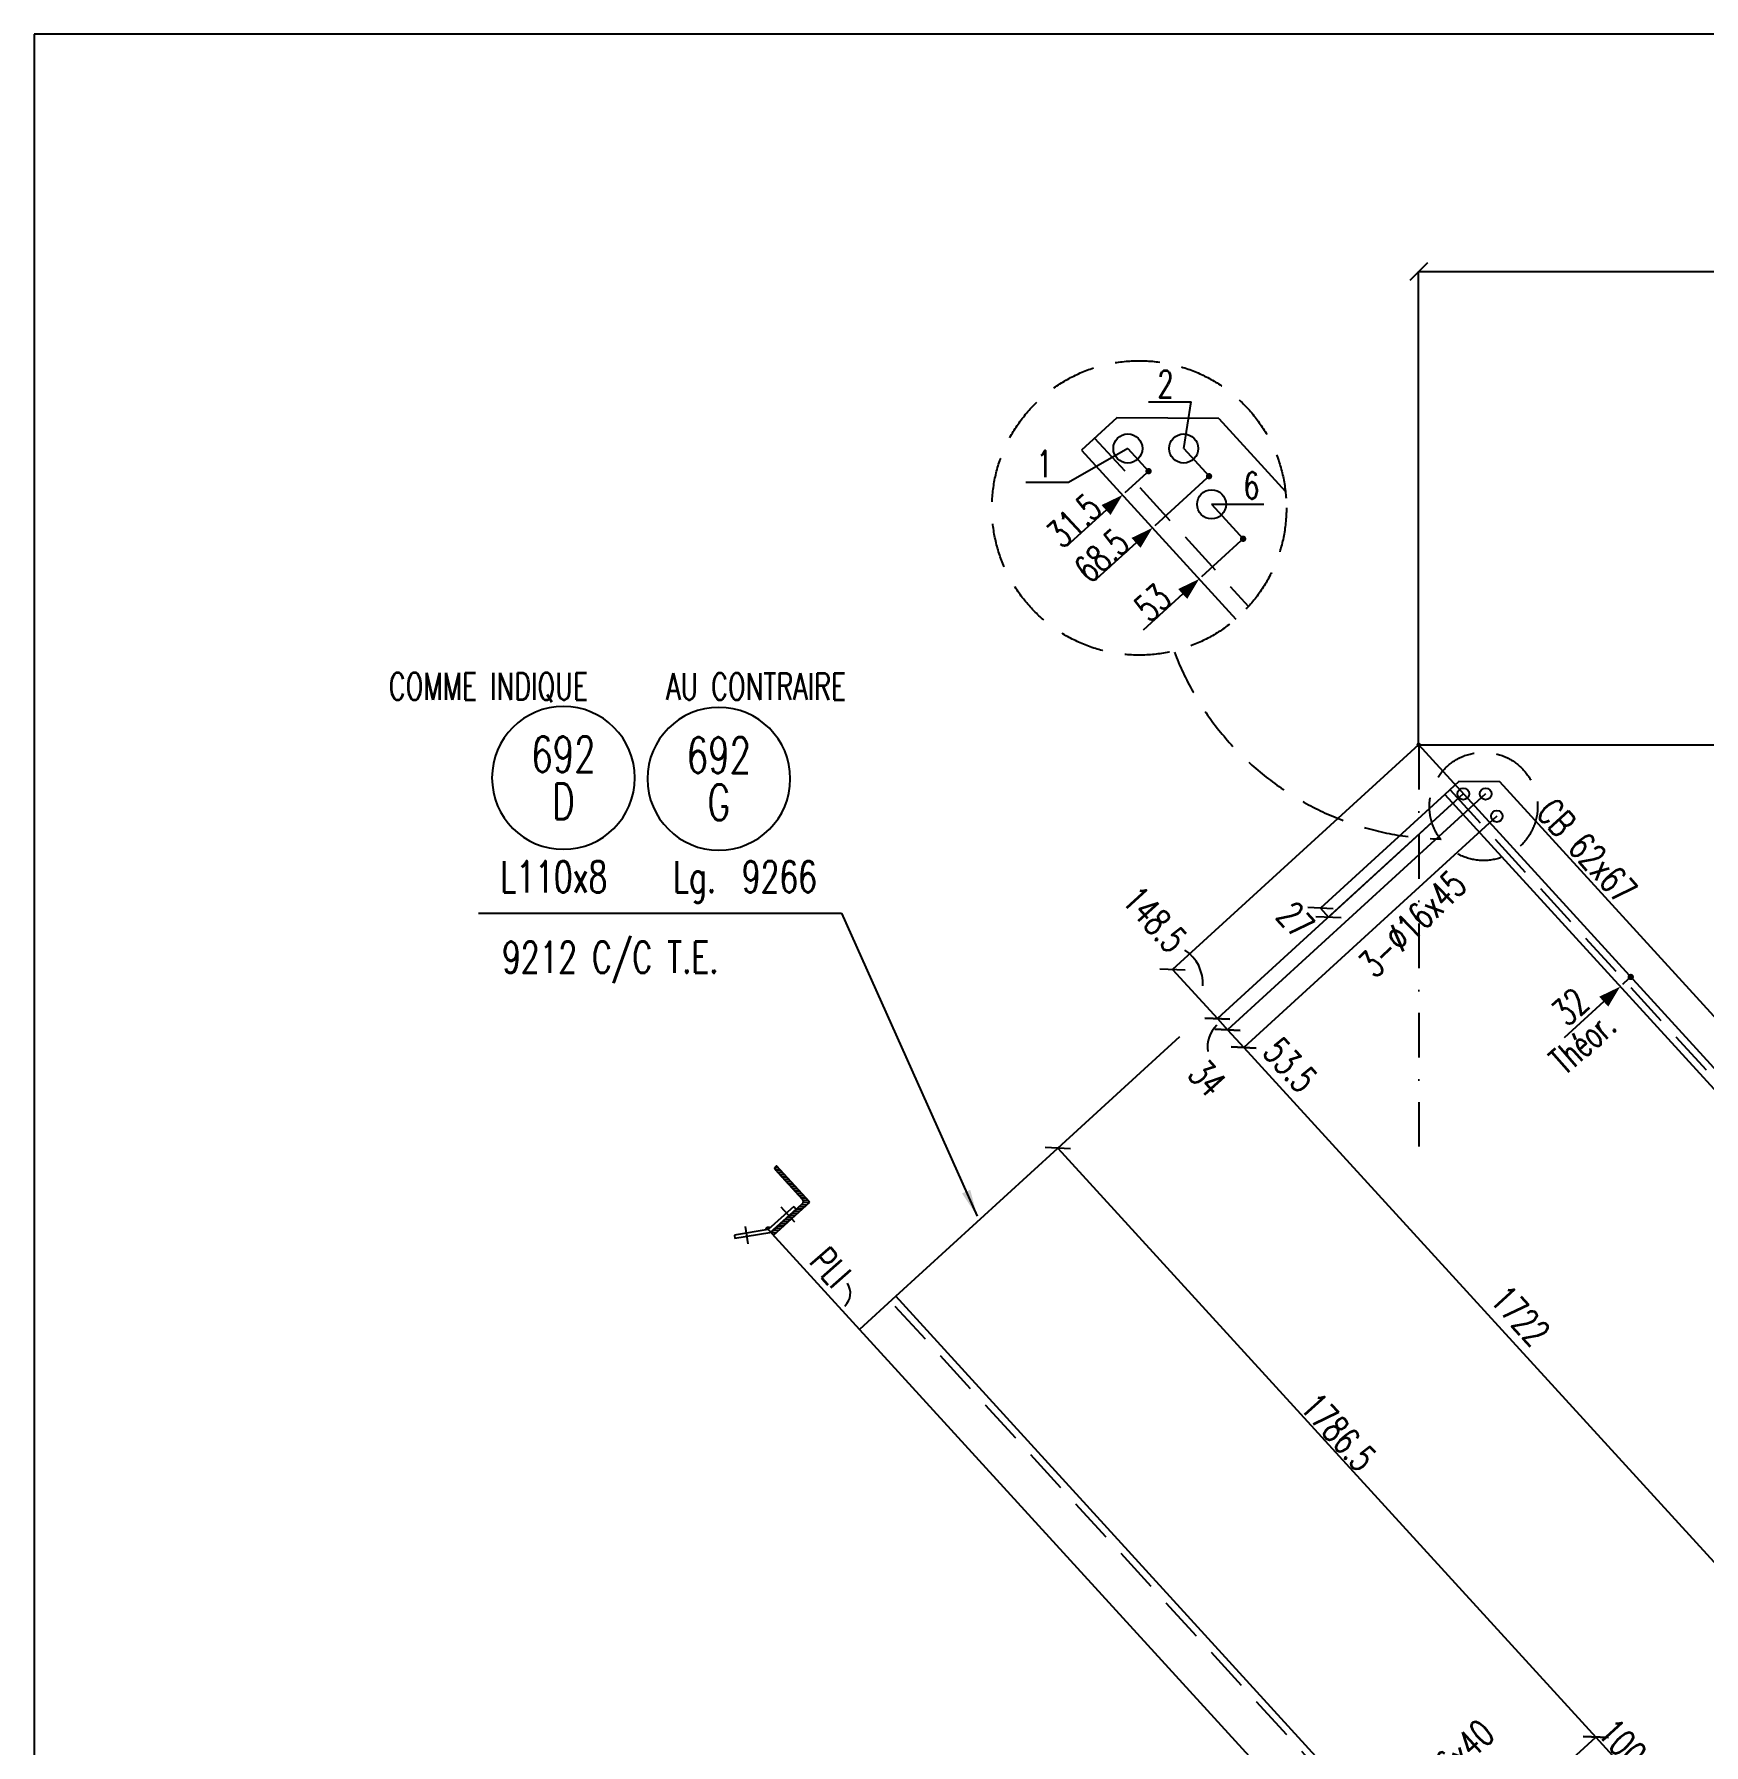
# Model space of a CAD drawing. Extents: x 669586 to 685806, y -4580 to 6900.
# Drawn here: x 669586 to 673326, y 3069 to 6900 of the extents above; entities that cross this region are included whole.
import ezdxf
from ezdxf.enums import TextEntityAlignment as Align

# ---------------------------------------------------------------- set-up
doc = ezdxf.new("R2010")
doc.units = 0
doc.header["$LTSCALE"] = 200
doc.header["$MEASUREMENT"] = 0
doc.linetypes.add('DASHDOT', pattern=[1, 0.5, -0.25, 0, -0.25])
doc.linetypes.add('DASHED', pattern=[0.75, 0.5, -0.25])
doc.layers.get('0').update_dxf_attribs({"linetype": 'CONTINUOUS'})
for name, color, linetype in [('ASSI', 6, 'CONTINUOUS'), ('BOLLINI_5', 7, 'CONTINUOUS'), ('FORI', 2, 'CONTINUOUS'), ('LINEA_ANG', 2, 'CONTINUOUS'), ('LINEE_PIASTRE', 2, 'CONTINUOUS'), ('LS', 7, 'CONTINUOUS'), ('MZ', 6, 'DASHDOT'), ('QT_MAL', 7, 'CONTINUOUS'), ('QT_MPR', 7, 'CONTINUOUS'), ('TESTI_A_P', 7, 'CONTINUOUS'), ('TRAT-Y', 7, 'DASHED')]:
    doc.layers.add(name, color=color, linetype=linetype)
doc.styles.add('QUOTE', font='ROMANS8.SHX', dxfattribs={"width": 0.7})
doc.styles.add('RQL', font='ROMANS8.SHX', dxfattribs={"width": 0.7})
doc.styles.add('RS', font='ROMANS8.shx', dxfattribs={"width": 0.7})
doc.styles.get("Standard").update_dxf_attribs({"font": 'ROMANS8.SHX', "width": 0.7})
doc.dimstyles.new('FRECCE1', dxfattribs={"dimtxt": 60, "dimasz": 6.66, "dimexe": 0, "dimexo": 0, "dimgap": 1, "dimtad": 1, "dimzin": 0, "dimdsep": 46, "dimtxsty": 'RS', "dimblk1": 'QUOTP', "dimblk2": 'QUOTF', "dimsah": 1, "dimcen": 0, "dimclrd": 2, "dimclre": 2, "dimclrt": 7, "dimadec": 0, "dimazin": 0, "dimtfac": 1, "dimtix": 1, "dimtmove": 2, "dimatfit": 3, "dimldrblk": 'QUOTP', "dimfxl": 1, "dimtolj": 1, "dimtzin": 0, "dimarcsym": 0})
doc.dimstyles.new('TRATTO', dxfattribs={"dimscale": 0, "dimtxt": 60, "dimasz": 40, "dimexe": 0, "dimexo": 0, "dimgap": 5, "dimtad": 1, "dimrnd": 0.5, "dimdsep": 46, "dimtxsty": 'RS', "dimblk1": 'OBLIQUE', "dimblk2": 'OBLIQUE', "dimsah": 1, "dimcen": 0.09, "dimclrd": 2, "dimclre": 2, "dimclrt": 7, "dimadec": 0, "dimazin": 0, "dimtfac": 1, "dimtix": 1, "dimtmove": 2, "dimatfit": 3, "dimfxl": 1, "dimtolj": 1, "dimtzin": 0, "dimarcsym": 0})

# ---------------------------------------------------------------- blocks, each defined once
blk = doc.blocks.new('16')
blk.add_circle((0, 0), 1)
blk = doc.blocks.new('_OBLIQUE')
at = {"color": 0, "linetype": 'ByBlock'}
blk.add_line((-0.5, -0.5), (0.5, 0.5), dxfattribs=at)
blk = doc.blocks.new('*D18')
at = {"layer": 'LS', "color": 2, "lineweight": -2, "transparency": 16777216}
for p, q in [((672687.1, 5308.5), (672687.1, 6368)), ((672687.1, 6368), (677828.7, 6368)), ((677828.7, 5308.5), (677828.7, 6368))]:
    blk.add_line(p, q, dxfattribs=at)
at = {"layer": 'LS', "color": 2, "lineweight": -2, "transparency": 16777216, "xscale": 40, "yscale": 40, "zscale": 40, "rotation": 180}
blk.add_blockref('_OBLIQUE', (672687.1, 6368), dxfattribs=at)
at = {"layer": 'LS', "color": 2, "lineweight": -2, "transparency": 16777216, "xscale": 40, "yscale": 40, "zscale": 40}
blk.add_blockref('_OBLIQUE', (677828.7, 6368), dxfattribs=at)
at = {"layer": 'LS', "color": 7, "transparency": 16777216, "insert": (675257.9, 6405.9), "char_height": 60, "attachment_point": 5, "style": 'RS'}
blk.add_mtext('\\A1;5141.5 SUR TRUSQ. 75', dxfattribs=at)
blk = doc.blocks.new('ASSE98')
blk.add_line((0, 0), (1, 0))
at = {"color": 7, "flags": 1}
for tag, p in [('LAV1', (3.07431, 6.82847)), ('LAV2', (3.07431, 6.49513)), ('LAV3', (3.07431, 6.1618)), ('LAV4', (3.07431, 5.82847)), ('LAV5', (3.07431, 5.49513)), ('LAV6', (3.07431, 5.1618)), ('LAV7', (3.07431, 4.82847)), ('LAV8', (3.07431, 4.49513)), ('LAV9', (3.07431, 4.1618)), ('LAV10', (3.07431, 3.82847))]:
    blk.add_attdef(tag, p, '', height=0.2, dxfattribs=at)
at = {"color": 7, "style": 'QUOTE', "width": 0.5, "flags": 1}
for tag, p in [('TI', (1.38308, 6.82731)), ('DI_S', (1.38308, 6.42178)), ('D_S', (1.38308, 6.02092)), ('E_S', (1.38308, 5.68065)), ('NFORI', (1.36454, 5.29792)), ('ALAR', (1.36349, 4.93246)), ('FAM', (1.3775, 4.54645)), ('ALA', (1.38308, 4.19257)), ('DISP2', (1.38308, 3.84971)), ('DISP1', (1.38308, 3.50686)), ('PINZAF', (1.38308, 3.164)), ('PINZAI', (1.38308, 2.82114)), ('TRP', (1.38308, 2.47829)), ('NP', (1.38308, 2.13543)), ('SV', (1.38308, 1.79257)), ('PESO', (1.38308, 1.44971)), ('QUA', (1.38308, 1.10686)), ('LUN', (1.38308, 0.764)), ('PROF', (1.38308, 0.42114)), ('POS', (1.38308, 0.07829))]:
    blk.add_attdef(tag, p, '', height=0.2, dxfattribs=at)
blk = doc.blocks.new('QUOTP')
at = {"layer": 'ASSI', "color": 2, "const_width": 1.07}
blk.add_lwpolyline([(-0.53, 0, 1), (0.53, 0, 1)], format="xyb", close=True, dxfattribs=at)
blk = doc.blocks.new('QUOTF')
at = {"layer": 'LS', "color": 2}
blk.add_line((7.5, 0), (25.5, 0), dxfattribs=at)
blk.add_solid([(7.5, 2.25), (0, 0), (7.5, -2.25)], dxfattribs=at)
blk = doc.blocks.new('*D27')
at = {"layer": 'QT_MAL', "color": 2, "lineweight": -2, "transparency": 16777216}
blk.add_line((673157.2, 4784.1), (673143.4, 4771.5), dxfattribs=at)
at = {"layer": 'QT_MAL', "color": 2, "lineweight": -2, "transparency": 16777216, "xscale": 6.66, "yscale": 6.66, "zscale": 6.66}
for name, p, rotation in [('QUOTP', (673162.1, 4788.6), 42.41378684395599), ('QUOTF', (673138.5, 4767), 222.413786843956)]:
    blk.add_blockref(name, p, dxfattribs=dict(at, rotation=rotation))
at = {"layer": 'QT_MAL', "color": 7, "transparency": 16777216, "insert": (673026.6, 4721.8), "char_height": 60, "attachment_point": 5, "rotation": 42.4138, "style": 'RS'}
blk.add_mtext('\\A1;32', dxfattribs=at)
blk = doc.blocks.new('*D46')
at = {"layer": 'LS', "color": 2, "lineweight": -2, "transparency": 16777216}
for p, q in [((672077.3, 5916.7), (672028.7, 5872.4)), ((672082.2, 5921.2), (672082.2, 5921.2)), ((672023.8, 5867.9), (672023.8, 5867.9))]:
    blk.add_line(p, q, dxfattribs=at)
at = {"layer": 'LS', "color": 2, "lineweight": -2, "transparency": 16777216, "xscale": 6.66, "yscale": 6.66, "zscale": 6.66}
for name, p, rotation in [('QUOTP', (672082.2, 5921.2), 42.41378684391962), ('QUOTF', (672023.8, 5867.9), 222.4137868439197)]:
    blk.add_blockref(name, p, dxfattribs=dict(at, rotation=rotation))
at = {"layer": 'LS', "color": 7, "transparency": 16777216, "insert": (671915.2, 5810.6), "char_height": 60, "attachment_point": 5, "rotation": 42.4138, "style": 'RS'}
blk.add_mtext('\\A1;31.5', dxfattribs=at)
blk = doc.blocks.new('*D47')
at = {"layer": 'LS', "color": 2, "lineweight": -2, "transparency": 16777216}
for p, q in [((672212.6, 5905.4), (672095.9, 5798.8)), ((672217.6, 5909.9), (672217.6, 5909.9)), ((672091, 5794.3), (672091, 5794.3))]:
    blk.add_line(p, q, dxfattribs=at)
at = {"layer": 'LS', "color": 2, "lineweight": -2, "transparency": 16777216, "xscale": 6.66, "yscale": 6.66, "zscale": 6.66}
for name, p, rotation in [('QUOTP', (672217.6, 5909.9), 42.41378684394384), ('QUOTF', (672091, 5794.3), 222.4137868439439)]:
    blk.add_blockref(name, p, dxfattribs=dict(at, rotation=rotation))
at = {"layer": 'LS', "color": 7, "transparency": 16777216, "insert": (671977, 5732.1), "char_height": 60, "attachment_point": 5, "rotation": 42.4138, "style": 'RS'}
blk.add_mtext('\\A1;68.5', dxfattribs=at)
blk = doc.blocks.new('*D48')
at = {"layer": 'LS', "color": 2, "lineweight": -2, "transparency": 16777216}
for p, q in [((672288.9, 5765.3), (672200.4, 5684.4)), ((672293.9, 5769.8), (672293.9, 5769.8)), ((672195.5, 5679.9), (672195.5, 5679.9))]:
    blk.add_line(p, q, dxfattribs=at)
at = {"layer": 'LS', "color": 2, "lineweight": -2, "transparency": 16777216, "xscale": 6.66, "yscale": 6.66, "zscale": 6.66}
for name, p, rotation in [('QUOTP', (672293.9, 5769.8), 42.41378684399596), ('QUOTF', (672195.5, 5679.9), 222.4137868439959)]:
    blk.add_blockref(name, p, dxfattribs=dict(at, rotation=rotation))
at = {"layer": 'LS', "color": 7, "transparency": 16777216, "insert": (672091.4, 5626.7), "char_height": 60, "attachment_point": 5, "rotation": 42.4138, "style": 'RS'}
blk.add_mtext('\\A1;53', dxfattribs=at)
blk = doc.blocks.new('*D120')
at = {"layer": 'QT_MPR', "color": 2, "lineweight": -2, "transparency": 16777216}
for p, q in [((672687.1, 5308.5), (672136, 4804.9)), ((672787.1, 5198.5), (672236.2, 4695.2)), ((672136, 4804.9), (672236.2, 4695.2))]:
    blk.add_line(p, q, dxfattribs=at)
at = {"layer": 'QT_MPR', "color": 2, "lineweight": -2, "transparency": 16777216, "xscale": 40, "yscale": 40, "zscale": 40}
for p, rotation in [((672136, 4804.9), 132.4137868439561), ((672236.2, 4695.2), 312.4137868439561)]:
    blk.add_blockref('_OBLIQUE', p, dxfattribs=dict(at, rotation=rotation))
at = {"layer": 'QT_MPR', "color": 7, "transparency": 16777216, "insert": (672095.9, 4917.7), "char_height": 60, "attachment_point": 5, "rotation": 312.4138, "style": 'RS'}
blk.add_mtext('\\A1;148.5', dxfattribs=at)
blk = doc.blocks.new('*D121')
at = {"layer": 'QT_MPR', "color": 2, "lineweight": -2, "transparency": 16777216}
for p, q in [((672787.1, 5198.5), (672236.2, 4695.2)), ((672837.1, 5198.5), (672259, 4670.3)), ((672236.2, 4695.2), (672259, 4670.3))]:
    blk.add_line(p, q, dxfattribs=at)
at = {"layer": 'QT_MPR', "color": 2, "lineweight": -2, "transparency": 16777216, "xscale": 40, "yscale": 40, "zscale": 40}
for p, rotation in [((672236.2, 4695.2), 132.4137868439561), ((672259, 4670.3), 312.4137868439561)]:
    blk.add_blockref('_OBLIQUE', p, dxfattribs=dict(at, rotation=rotation))
at = {"layer": 'QT_MPR', "color": 7, "transparency": 16777216, "insert": (672213.2, 4561.8), "char_height": 60, "attachment_point": 5, "rotation": 312.4138, "style": 'RS'}
blk.add_mtext('\\A1;34', dxfattribs=at)
blk = doc.blocks.new('*D122')
at = {"layer": 'QT_MPR', "color": 2, "lineweight": -2, "transparency": 16777216}
for p, q in [((672837.1, 5198.5), (672259, 4670.3)), ((672862.1, 5148.5), (672295.2, 4630.6)), ((672259, 4670.3), (672295.2, 4630.6))]:
    blk.add_line(p, q, dxfattribs=at)
at = {"layer": 'QT_MPR', "color": 2, "lineweight": -2, "transparency": 16777216, "xscale": 40, "yscale": 40, "zscale": 40}
for p, rotation in [((672259, 4670.3), 132.4137868439561), ((672295.2, 4630.6), 312.4137868439561)]:
    blk.add_blockref('_OBLIQUE', p, dxfattribs=dict(at, rotation=rotation))
at = {"layer": 'QT_MPR', "color": 7, "transparency": 16777216, "insert": (672399.6, 4591.3), "char_height": 60, "attachment_point": 5, "rotation": 312.4138, "style": 'RS'}
blk.add_mtext('\\A1;53.5', dxfattribs=at)
blk = doc.blocks.new('*D123')
at = {"layer": 'QT_MPR', "color": 2, "lineweight": -2, "transparency": 16777216}
for p, q in [((672862.1, 5148.5), (672295.2, 4630.6)), ((672295.2, 4630.6), (673456.7, 3359.3)), ((674028.5, 3881.7), (673456.7, 3359.3))]:
    blk.add_line(p, q, dxfattribs=at)
at = {"layer": 'QT_MPR', "color": 2, "lineweight": -2, "transparency": 16777216, "xscale": 40, "yscale": 40, "zscale": 40}
for p, rotation in [((672295.2, 4630.6), 132.4137868439561), ((673456.7, 3359.3), 312.4137868439561)]:
    blk.add_blockref('_OBLIQUE', p, dxfattribs=dict(at, rotation=rotation))
at = {"layer": 'QT_MPR', "color": 7, "transparency": 16777216, "insert": (672914.4, 4030.1), "char_height": 60, "attachment_point": 5, "rotation": 312.4138, "style": 'RS'}
blk.add_mtext('\\A1;1722', dxfattribs=at)
blk = doc.blocks.new('*D128')
at = {"layer": 'QT_MPR', "color": 2, "lineweight": -2, "transparency": 16777216}
for p, q in [((672745.6, 5197.1), (672467.1, 4942.7)), ((672787.1, 5198.5), (672485.3, 4922.8)), ((672467.1, 4942.7), (672485.3, 4922.8))]:
    blk.add_line(p, q, dxfattribs=at)
at = {"layer": 'QT_MPR', "color": 2, "lineweight": -2, "transparency": 16777216, "xscale": 40, "yscale": 40, "zscale": 40}
for p, rotation in [((672467.1, 4942.7), 132.4137868439561), ((672485.3, 4922.8), 312.4137868439561)]:
    blk.add_blockref('_OBLIQUE', p, dxfattribs=dict(at, rotation=rotation))
at = {"layer": 'QT_MPR', "color": 7, "transparency": 16777216, "insert": (672411.2, 4916), "char_height": 60, "attachment_point": 5, "rotation": 312.4138, "style": 'RS'}
blk.add_mtext('\\A1;27', dxfattribs=at)
blk = doc.blocks.new('YYY')
blk.add_circle((0, 0), 8)
at = {"color": 3, "style": 'RQL', "width": 0.7}
for tag, p in [('POS3', (0, 0.65)), ('POS2', (0, -4.63))]:
    blk.add_attdef(tag, text='', height=4, dxfattribs=at).set_placement(p, align=Align.CENTER)
at = {"style": 'RQL', "width": 0.7, "flags": 1}
blk.add_attdef('TIPO', text='', height=3, dxfattribs=at).set_placement((0, 0), align=Align.MIDDLE_CENTER)
blk = doc.blocks.new('bull')
at = {"style": 'RS', "width": 0.7, "flags": 1}
for tag, p in [('NN', (-12.25, 0)), ('DIAMETRO', (0, -4.86)), ('SERRAGGIO', (0, -9.71)), ('LUNGHEZZA', (0, -14.57)), ('NB', (0, -19.43)), ('TIPO', (0, -24.12)), ('EL', (-0.14, -29))]:
    blk.add_attdef(tag, p, '', height=3, dxfattribs=at)
at = {"style": 'RS', "width": 0.7}
blk.add_attdef('BULLONE', (0, 0), '', height=3, dxfattribs=at)
blk = doc.blocks.new('*D184')
at = {"layer": 'QT_MPR', "color": 2, "lineweight": -2, "transparency": 16777216}
for p, q in [((672676.4, 2714.2), (673083.9, 3086.4)), ((673083.9, 3086.4), (673151.3, 3012.6)), ((672743.9, 2640.3), (673151.3, 3012.6))]:
    blk.add_line(p, q, dxfattribs=at)
at = {"layer": 'QT_MPR', "color": 2, "lineweight": -2, "transparency": 16777216, "xscale": 40, "yscale": 40, "zscale": 40}
for p, rotation in [((673083.9, 3086.4), 132.41378684396), ((673151.3, 3012.6), 312.41378684396)]:
    blk.add_blockref('_OBLIQUE', p, dxfattribs=dict(at, rotation=rotation))
at = {"layer": 'QT_MPR', "color": 7, "transparency": 16777216, "insert": (673143.4, 3073.1), "char_height": 60, "attachment_point": 5, "rotation": 312.4138, "style": 'RS'}
blk.add_mtext('\\A1;100', dxfattribs=at)
blk = doc.blocks.new('*D191')
at = {"layer": 'QT_MPR', "color": 2, "lineweight": -2, "transparency": 16777216}
for p, q in [((671515.8, 4073.6), (671878.9, 4405.3)), ((671878.9, 4405.3), (673083.9, 3086.4)), ((672676.4, 2714.2), (673083.9, 3086.4))]:
    blk.add_line(p, q, dxfattribs=at)
at = {"layer": 'QT_MPR', "color": 2, "lineweight": -2, "transparency": 16777216, "xscale": 40, "yscale": 40, "zscale": 40}
for p, rotation in [((671878.9, 4405.3), 132.41378684396), ((673083.9, 3086.4), 312.41378684396)]:
    blk.add_blockref('_OBLIQUE', p, dxfattribs=dict(at, rotation=rotation))
at = {"layer": 'QT_MPR', "color": 7, "transparency": 16777216, "insert": (672507.3, 3769.5), "char_height": 60, "attachment_point": 5, "rotation": 312.4138, "style": 'RS'}
blk.add_mtext('\\A1;1786.5', dxfattribs=at)

msp = doc.modelspace()

# ---------------------------------------------------------------- hatches: boundary and pattern name
at = {"layer": 'LS'}
h = msp.add_hatch(dxfattribs=at)
h.set_pattern_fill('_U', color=6, scale=5, angle=177.413787, style=0, pattern_type=0)
h.set_pattern_definition([(177.4137868, (1076332.0405, -432796.8833), (-0.225613044, -4.99490728), [])])
edge = h.paths.add_edge_path()
edge.add_line((671323.157, 4284.404), (671248.965, 4365.617))
edge.add_line((671248.965, 4365.617), (671246.011, 4362.919))
edge.add_arc((671248.709, 4359.966), 4, 132.413787, 222.413787)
edge.add_line((671245.756, 4357.268), (671306.459, 4290.821))
edge.add_arc((671300.553, 4285.425), 8, 312.413787, 402.413787, ccw=False)
edge.add_line((671305.949, 4279.519), (671239.502, 4218.816))
edge.add_arc((671242.2, 4215.863), 4, 132.413787, 222.413787)
edge.add_line((671239.247, 4213.165), (671241.945, 4210.212))
edge.add_line((671241.945, 4210.212), (671323.157, 4284.404))

# ---------------------------------------------------------------- linework, layer by layer
at = {"layer": 'ASSI', "color": 2}
msp.add_line((672687.136, 5308.467), (676397.321, 5308.467), dxfattribs=at)
at = {"layer": 'LINEA_ANG'}
for p, q in [((672011.262, 6040.972), (671931.896, 5968.466)), ((672239.471, 6039.512), (672011.262, 6040.972)), ((672239.471, 6039.512), (672388.814, 5876.04)), ((671931.896, 5968.466), (672277.579, 5590.078)), ((672777.315, 5226.065), (672745.568, 5197.063)), ((672868.598, 5225.481), (672777.315, 5226.065)), ((679007.716, -1494.462), (672868.598, 5225.481)), ((672745.568, 5197.063), (678995.301, -1643.961)), ((671515.774, 4073.564), (671434.562, 3999.371)), ((677765.507, -2767.46), (671515.774, 4073.564)), ((671434.562, 3999.371), (677684.294, -2841.653))]:
    msp.add_line(p, q, dxfattribs=at)
at = {"layer": 'LINEE_PIASTRE', "color": 2}
msp.add_lwpolyline([(671323.157, 4284.404), (671248.965, 4365.617), (671246.011, 4362.919, 0.41421356), (671245.756, 4357.268), (671306.459, 4290.821, -0.41421356), (671305.949, 4279.519), (671239.502, 4218.816, 0.41421356), (671239.247, 4213.165), (671241.945, 4210.212)], format="xyb", close=True, dxfattribs=at)
at = {"layer": 'LS', "color": 6}
for p, q in [((672081.961, 6076.445), (672177.428, 6076.445)), ((672160.816, 5971.977), (672177.428, 6076.445)), ((672035.816, 5971.977), (671902.949, 5895.706)), ((672035.816, 5971.977), (672082.178, 5921.228)), ((672160.816, 5971.977), (672217.555, 5909.869)), ((671902.949, 5895.706), (671807.481, 5895.706)), ((672223.316, 5846.977), (672293.86, 5769.758)), ((672223.316, 5846.977), (672340.499, 5846.977)), ((679204.444, -1825.447), (672687.136, 5308.467)), ((670581.627, 4931.728), (671394.141, 4931.728)), ((671394.141, 4931.728), (671698.235, 4253.088)), ((671289.941, 4239.219), (671259.366, 4272.687)), ((671178.691, 4229.799), (671185.002, 4190.787)), ((671230.479, 4222.763), (671434.562, 3999.371))]:
    msp.add_line(p, q, dxfattribs=at)
at = {"layer": 'LS', "color": 2}
for p, q in [((671878.945, 4405.345), (672152.565, 4655.315)), ((671287.328, 4274.698), (671230.479, 4222.763)), ((671292.723, 4268.791), (671234.113, 4215.246)), ((671287.328, 4274.698), (671292.723, 4268.791)), ((671230.479, 4222.763), (671154.467, 4210.466)), ((671234.113, 4215.246), (671155.745, 4202.569)), ((671154.467, 4210.466), (671155.745, 4202.569))]:
    msp.add_line(p, q, dxfattribs=at)
at = {"layer": 'LS', "color": 8}
msp.add_lwpolyline([(669586.361, 6899.738), (669586.361, -4580.262), (682306.361, -4580.262), (682306.361, -2980.262), (685806.361, -2980.262), (685806.361, 6899.738), (669586.361, 6899.738)], close=True, dxfattribs=at)
at = {"layer": 'LS', "color": 2, "const_width": 4.75}
msp.add_lwpolyline([(672684.511, 5308.467, 1), (672689.761, 5308.467, 1)], format="xyb", close=True, dxfattribs=at)
at = {"layer": 'LS', "const_width": 7.25}
msp.add_lwpolyline([(671233.34, 4225.376, 0.56622512), (671226.826, 4224.057, 0.12587141), (671226.654, 4222.144, 0.12587141)], format="xyb", dxfattribs=at)
at = {"layer": 'LS', "color": 6}
for centre, radius, start, end in [((672114.452, 4774.481), 89.14, 356.071396, 56.479625), ((672283.019, 4630.878), 68.971, 134.09131, 187.449922), ((671374.721, 4080.517), 39.704, 313.253556, 33.931474)]:
    msp.add_arc(centre, radius, start, end, dxfattribs=at)
msp.add_solid([(671664.574, 4303.754), (671698.235, 4253.088), (671682.825, 4311.932)], dxfattribs=at)
at = {"layer": 'MZ'}
msp.add_line((672687.136, 5308.467), (672687.136, 4408.832), dxfattribs=at)
at = {"layer": 'TRAT-Y'}
for p, q in [((671961.427, 5995.445), (672306.13, 5618.13)), ((672757.381, 5207.854), (679007.113, -1633.169)), ((677753.694, -2778.251), (671503.962, 4062.772))]:
    msp.add_line(p, q, dxfattribs=at)
at = {"layer": 'TRAT-Y', "color": 2}
for centre, radius in [((672061.208, 5838.858), 329.709), ((672832.408, 5170.507), 121.14)]:
    msp.add_circle(centre, radius, dxfattribs=at)
msp.add_arc((672747.093, 5747.107), 649.685, 200.864221, 269.140481, dxfattribs=at)

# ---------------------------------------------------------------- block references
at = {"layer": 'ASSI'}
ref = msp.add_blockref('ASSE98', (672745.568, 5197.063), dxfattribs=dict(at, xscale=9266, rotation=312.4137868439561))
ref.add_attrib('PROF', 'L110x8', (670630.534, 4977.977), dxfattribs={"layer": '0', "color": 2, "height": 70, "style": 'QUOTE', "width": 0.7})
ref.add_attrib('LUN', '9266', (671171.334, 4977.977), dxfattribs={"layer": '0', "color": 2, "height": 70, "style": 'QUOTE', "width": 0.7})
ref.add_attrib('PESO', '9212 C/C T.E.', (670634.248, 4797.647), dxfattribs={"layer": '0', "color": 2, "height": 70, "style": 'QUOTE', "width": 0.7})
ref.add_attrib('SV', 'Lg.', (671017.201, 4977.977), dxfattribs={"layer": '0', "color": 2, "height": 70, "style": 'QUOTE', "width": 0.7})
ref.add_attrib('LAV2', 'CB 62x67', (672947.912, 5153.33), dxfattribs={"layer": '0', "color": 7, "height": 60, "rotation": 312.413787, "width": 0.7})
at = {"layer": 'ASSI', "xscale": 9266, "zscale": 9266, "rotation": 132.4137868439601}
msp.add_blockref('ASSE98', (677765.507, -2767.46), dxfattribs=at)
at = {"layer": 'BOLLINI_5'}
ref = msp.add_blockref('YYY', (670771.65, 5234.426), dxfattribs=dict(at, xscale=-19.99970832477619, yscale=19.99970832471798, zscale=19.99970832474173))
ref.add_attrib('POS3', '692', dxfattribs={"layer": '0', "color": 3, "height": 79.9988, "style": 'RQL', "width": 0.7}).set_placement((670771.65, 5247.365), align=Align.CENTER)
ref.add_attrib('POS2', 'D', dxfattribs={"layer": '0', "color": 3, "height": 79.999, "style": 'RQL', "width": 0.7}).set_placement((670771.65, 5141.818), align=Align.CENTER)
ref = msp.add_blockref('YYY', (671119.748, 5232.308), dxfattribs=dict(at, xscale=-19.99970832477619, yscale=19.99970832471798, zscale=19.99970832474173))
ref.add_attrib('POS3', '692', dxfattribs={"layer": '0', "color": 3, "height": 79.9988, "style": 'RQL', "width": 0.7}).set_placement((671119.748, 5245.247), align=Align.CENTER)
ref.add_attrib('POS2', 'G', dxfattribs={"layer": '0', "color": 3, "height": 79.999, "style": 'RQL', "width": 0.7}).set_placement((671119.748, 5139.701), align=Align.CENTER)
at = {"layer": 'FORI'}
for p, xscale, yscale, zscale in [((672035.816, 5971.977), 32.5, 32.5, 32.5), ((672160.816, 5971.977), 32.5, 32.5, 32.5), ((672223.316, 5846.977), 32.5, 32.5, 32.5), ((672787.136, 5198.467), 13, 13, 13), ((672837.136, 5198.467), 13, 13, 13), ((672862.136, 5148.467), 13, 13, 13)]:
    msp.add_blockref('16', p, dxfattribs=dict(at, xscale=xscale, yscale=yscale, zscale=zscale))
at = {"layer": 'LS', "color": 7, "xscale": 20, "yscale": 20, "zscale": 20}
for p, rotation, values in [((672589.407, 4783.167), 44.48313194065461, {'BULLONE': '3-%%c16x45                '}), ((672645.034, 2888.057), 42.42085249971658, {'BULLONE': '2-%%c16x40                '})]:
    msp.add_blockref('bull', p, dxfattribs=dict(at, rotation=rotation)).add_auto_attribs(values)

# ---------------------------------------------------------------- texts
at = {"layer": 'LS', "color": 7, "style": 'RS', "width": 0.7}
msp.add_text('PLI', height=60, rotation=311.235778, dxfattribs=at).set_placement((671369.485, 4137.624), align=Align.MIDDLE)
at = {"layer": 'LS', "char_height": 60, "attachment_point": 5, "style": 'RS'}
for s, insert, width in [('\\A1;2', (672120.079, 6116.52), 68.49649), ('\\A1;1', (671848.639, 5937.846), 106.9967), ('\\A1;6', (672312.651, 5889.117), 68.49649)]:
    msp.add_mtext(s, dxfattribs=dict(at, insert=insert, width=width))
at = {"layer": 'TESTI_A_P', "style": 'RS', "width": 0.7}
for s, p in [('COMME INDIQUE', (670380.499, 5409.355)), ('AU CONTRAIRE', (671001.504, 5409.033))]:
    msp.add_text(s, height=60, dxfattribs=at).set_placement(p)
at = {"layer": 'TESTI_A_P', "style": 'RS', "width": 0.65}
msp.add_text('Théor.', height=60, rotation=41.272757, dxfattribs=at).set_placement((673014.434, 4567.106))

# ---------------------------------------------------------------- dimensions: what is measured, and where the dimension line sits
at = {"layer": 'LS'}
dim = msp.add_linear_dim(base=(677828.675, 6368), p1=(672687.136, 5308.467), p2=(677828.675, 5308.467), text='<> SUR TRUSQ. 75', dimstyle='TRATTO', override={"dimscale": 1}, dxfattribs=at)
dim.commit()
dim.dimension.update_dxf_attribs({"geometry": '*D18', "text_midpoint": (675257.906, 6405.857)})
for base, p1, p2, text, picture, middle in [((672023.785, 5867.883), (672082.178, 5921.228), (672023.785, 5867.883), '31.5', '*D46', (671915.168, 5810.643)), ((672091.028, 5794.278), (672217.555, 5909.869), (672091.028, 5794.278), '68.5', '*D47', (671977.009, 5732.103)), ((672195.511, 5679.909), (672293.86, 5769.758), (672195.511, 5679.909), '53', '*D48', (672091.361, 5626.75))]:
    dim = msp.add_linear_dim(base=base, p1=p1, p2=p2, angle=222.413787, text=text, dimstyle='FRECCE1', dxfattribs=at)
    dim.commit()
    dim.dimension.update_dxf_attribs({"geometry": picture, "text_midpoint": middle, "dimtype": 129})
at = {"layer": 'QT_MAL'}
dim = msp.add_linear_dim(base=(673138.484, 4766.974), p1=(673162.109, 4788.557), p2=(673138.484, 4766.974), angle=42.413787, text='32', dimstyle='FRECCE1', dxfattribs=at)
dim.commit()
dim.dimension.update_dxf_attribs({"geometry": '*D27', "text_midpoint": (673026.566, 4721.787), "dimtype": 128})
at = {"layer": 'QT_MPR'}
for base, p1, p2, text, picture, middle, dimtype in [((672236.23, 4695.177), (672687.136, 5308.467), (672787.136, 5198.467), '148.5', '*D120', (672095.906, 4917.684), 128), ((672258.976, 4670.279), (672787.136, 5198.467), (672837.136, 5198.467), '34', '*D121', (672213.169, 4561.828), 128), ((672295.248, 4630.576), (672837.136, 5198.467), (672862.136, 5148.467), '53.5', '*D122', (672399.647, 4591.305), 128), ((672485.341, 4922.757), (672745.568, 5197.063), (672787.136, 5198.467), '27', '*D128', (672411.197, 4916.002), 128), ((673456.676, 3359.264), (672862.136, 5148.467), (674028.523, 3881.684), '1722', '*D123', (672914.434, 4030.066), 128), ((673083.878, 3086.412), (671515.774, 4073.564), (672676.41, 2714.162), '1786.5', '*D191', (672507.252, 3769.485), 160), ((673151.326, 3012.583), (672676.41, 2714.162), (672743.858, 2640.333), '100', '*D184', (673143.443, 3073.104), 160)]:
    dim = msp.add_linear_dim(base=base, p1=p1, p2=p2, angle=312.413787, text=text, dimstyle='TRATTO', override={"dimscale": 1}, dxfattribs=at)
    dim.commit()
    dim.dimension.update_dxf_attribs({"geometry": picture, "text_midpoint": middle, "dimtype": dimtype})

doc.saveas('drawing.dxf')
